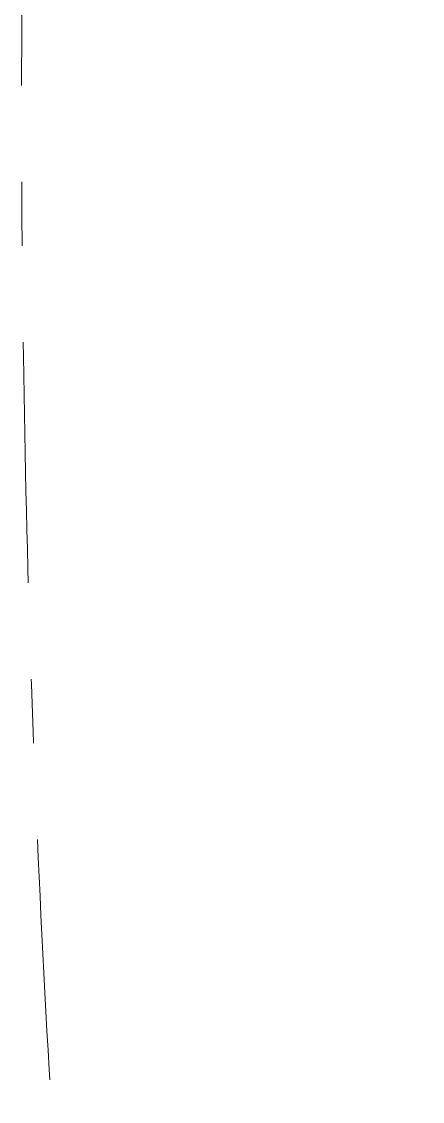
# Model space of a CAD drawing. Header units: millimetres. Extents: x -50172 to 90294, y -80883 to 956680.
# Drawn here: x -42273 to -41391, y -59488 to -57114 of the extents above; entities that cross this region are included whole.
import ezdxf
from ezdxf.enums import TextEntityAlignment as Align

# ---------------------------------------------------------------- set-up
doc = ezdxf.new("R2010")
doc.units = ezdxf.units.MM
doc.header["$MEASUREMENT"] = 0
doc.linetypes.add('Double Dashed', pattern=[1093.611073, 529.166651, -211.666656, 141.111112, -211.666656])
doc.layers.add('New_A-15-MG_Structural_Grid_Phase_2', color=7, linetype='Continuous')
doc.layers.add('New_A-15-MG_Structural_Grid_Phase_2_Pen_No__222', color=7, linetype='Continuous', lineweight=13, true_color=0x65af33)
doc.styles.add('GENERATED_STYLE_4', font='')
doc.styles.get('GENERATED_STYLE_4').set_extended_font_data('Swis721 BT')

# ---------------------------------------------------------------- blocks, each defined once
blk = doc.blocks.new('Standard grid marker_28')
at = {"layer": 'New_A-15-MG_Structural_Grid_Phase_2_Pen_No__222', "linetype": 'Double Dashed'}
blk.add_arc((0, 0), 37050.4, 0, 16.8007, dxfattribs=at)
at = {"layer": 'New_A-15-MG_Structural_Grid_Phase_2_Pen_No__222', "style": 'GENERATED_STYLE_4'}
blk.add_attdef('AC_MarkerText_1', text='', height=350, rotation=160.7141, dxfattribs=at).set_placement((37050.4, -456.6), align=Align.MIDDLE_CENTER)

msp = doc.modelspace()

# ---------------------------------------------------------------- block references
at = {"layer": 'New_A-15-MG_Structural_Grid_Phase_2', "color": 8, "linetype": 'Continuous', "lineweight": 15, "zscale": 1000, "rotation": 175.7263039143517}
msp.add_blockref('Standard grid marker_28', (-5223, -57301.7), dxfattribs=at)

doc.saveas('drawing.dxf')
